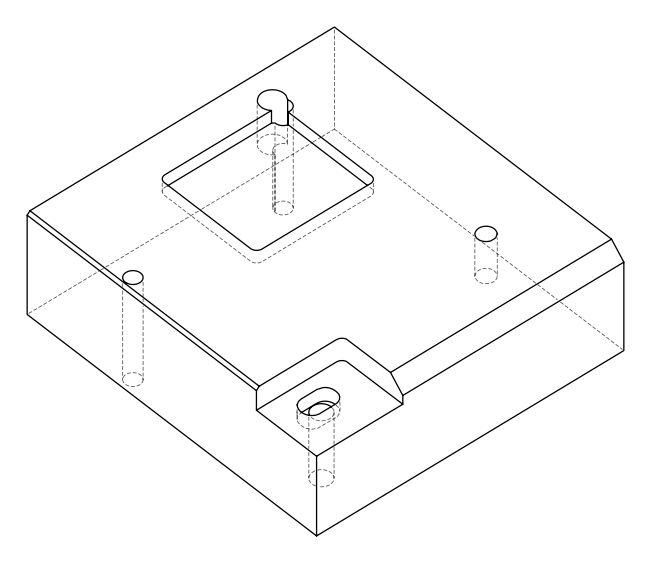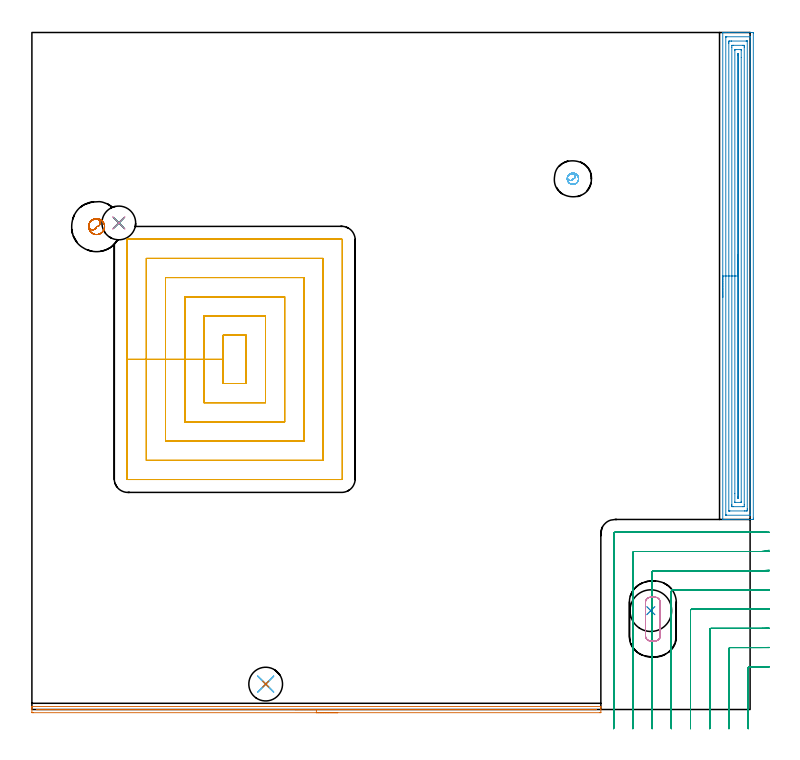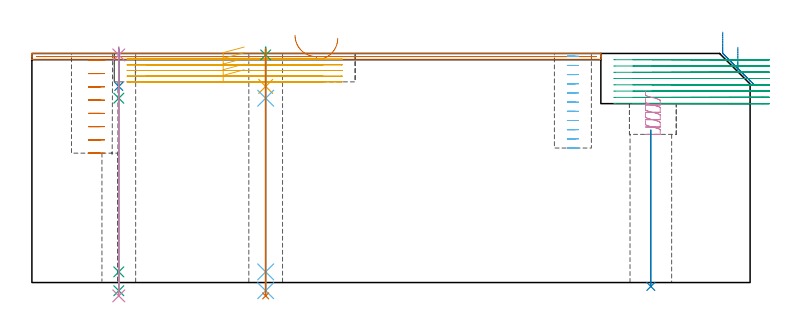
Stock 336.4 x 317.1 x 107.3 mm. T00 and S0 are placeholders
(PLAN: 16 operations, 12 tool changes, 51.8 min)
(1 AREA_MILL | FG_CHAMFER_SURFACE | UGT0205_001 | 4.4 min | 1130 mm3)
(2 AREA_MILL_1 | FG_CHAMFER_SURFACE_1 | UGT0205_001 | 11.12 min | 24048 mm3)
(3 MILL_CORNER_NOTCH_RECTANGULAR | CORNER_NOTCH_RECTANGULAR | NXT0201_011 | Follow Part, ap 3, ae 75% | 14.55 min | 145265 mm3)
(4 MILL_RECTANGULAR_POCKET | POCKET_RECTANGULAR_STRAIGHT | UGT0201_133 | Follow Part, ap 3.75, ae 75% | 1.03 min | 9975 mm3)
(5 MILL_RECTANGULAR_POCKET_1 | POCKET_RECTANGULAR_STRAIGHT_1 | NXT0201_011 | Follow Part, ap 3, ae 75% | 15.73 min | 186503 mm3)
(6 MILL_BLIND_HOLE_FROM_SOLID_MATERIAL | STEP1POCKET | NXT0201_011 | Spiral | 1.22 min | 10422 mm3)
(7 MILL_BLIND_HOLE_FROM_SOLID_MATERIAL_1 | STEP1POCKET_1 | NXT0201_012 | Spiral | 1.29 min | 20068 mm3)
(8 INDEXABLE_INSERT_DRILL_THROUGH_HOLE_FROM_SOLID | STEP1HOLE | NXT0302_010 | 0.3 min | 20700 mm3)
(9 SPOT_DRILL | STEP1HOLE_1 | NXT0321_9005460120000 | 0.03 min | 2 mm3)
(10 SPOT_DRILL_1 | STEP1HOLE_2 | NXT0321_9005460120000 | 0.03 min | 2 mm3)
(11 DRILL_BLIND_HOLE_INTO_CENTER | STEP1HOLE_1 | NXT0301_074 | 0.07 min | 1177 mm3)
(12 GUN_DRILL_THROUGH_HOLE | STEP1HOLE_1 | UGT0307_007 | 0.54 min | 7290 mm3)
(13 DRILL_TO_ENLARGE_THROUGH_HOLE | STEP1HOLE_1 | UGT0301_240 | 0.46 min | 12539 mm3)
(14 DRILL_BLIND_HOLE_INTO_CENTER_1 | STEP1HOLE_2 | NXT0301_074 | 0.07 min | 362 mm3)
(15 GUN_DRILL_THROUGH_HOLE_1 | STEP1HOLE_2 | UGT0307_007 | 0.54 min | 5741 mm3)
(16 DRILL_TO_ENLARGE_THROUGH_HOLE_1 | STEP1HOLE_2 | UGT0301_240 | 0.46 min | 9737 mm3)
(TOOL UGT0205_001 | Chamfer Mill 20 x 3 x 45 deg. | D20 FL50 Z2)
(TOOL NXT0201_011 | ENDMILL 12mm [2P460-1200-NA 1630] | D12 FL38 Z6)
(TOOL UGT0201_133 | Carbide End Mill 15.0 | D15 FL30 Z4)
(TOOL NXT0201_012 | ENDMILL 16mm [2P460-1600-NA 1630] | D16 FL38 Z6)
(TOOL NXT0302_010 | Index. Insert Drill 19.5mm [880-D1950L25-05] | D19.5 PA176 FL98 Z2)
(TOOL NXT0321_9005460120000 | NC Spot Drill, 142deg, 12mm, Carbide, Uncoated | D12 PA142 FL30 Z2)
(TOOL NXT0301_074 | Carbide Drill 10.3mm [860.1-1030-031A1-MM 2214] | D10.3 PA140 FL55 Z2)
(TOOL UGT0307_007 | Gun Drill 10 mm | D10 PA130 FL24 Z1)
(TOOL UGT0301_240 | Twist Drill 15.8 mm | D15.8 PA118 FL120 Z2)
(OP 1 AREA_MILL)
G17 G21 G94 G90
T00 M6
G54
G17 G0 G90 X143.25 Y-1.5 S1061 M3
G43 Z117.3 H0
Z114.4
G94 G1 X143.212 Z113.528 F250.
X143.098 Z112.664
X142.909 Z111.812
X142.647 Z110.98
X142.313 Z110.174
X141.91 Z109.4
X141.442 Z108.664
X140.91 Z107.972
X140.321 Z107.329
X139.678 Z106.74
X138.986 Z106.208
X138.25 Z105.74
X137.476 Z105.337
X136.67 Z105.003
X135.838 Z104.741
X134.986 Z104.552
X134.122 Z104.438
X133.25 Z104.4
X0.615
X0.45 Y-1.499 Z104.401
X0.002 Y-1.491 Z104.405
X0. Y-1.275 Z104.622
Y-0.05 Z105.845
Y0.622 Z106.522
Y0.976 Z106.876
X0.006 Y1.358 Z107.249
X0.01 Y1.397 Z107.288
X0.169 Y1.4 Z107.3
X266.331
X266.49 Y1.397 Z107.288
X266.494 Y1.358 Z107.249
X266.5 Y0.976 Z106.876
Y0.622 Z106.522
Y-0.05 Z105.845
Y-1.275 Z104.622
X266.498 Y-1.491 Z104.405
X266.05 Y-1.5 Z104.4
X133.25
Y-0.086 Z105.814
X3.331
X2.436 Y-0.085 Z105.815
X2.402 Y-0.082 Z105.818
X2.073 Y-0.05 Z105.85
X2.369 Y-0.017 Z105.883
X2.402 Y-0.016 Z105.884
X3.259 Y-0.014 Z105.886
X263.169
X264.064 Y-0.016 Z105.884
X264.098 Y-0.018 Z105.882
X264.427 Y-0.05 Z105.85
X264.131 Y-0.083 Z105.817
X264.098 Y-0.084 Z105.816
X263.241 Y-0.086 Z105.814
X133.25
X132.378 Z105.852
X131.514 Z105.966
X130.662 Z106.155
X129.83 Z106.417
X129.024 Z106.751
X128.25 Z107.154
X127.514 Z107.623
X126.822 Z108.154
X126.179 Z108.743
X125.59 Z109.386
X125.058 Z110.078
X124.59 Z110.814
X124.187 Z111.588
X123.853 Z112.394
X123.591 Z113.226
X123.402 Z114.078
X123.288 Z114.943
X123.25 Z115.814
G0 Z117.3
M5
M2
(OP 2 AREA_MILL_1)
G17 G21 G94 G90
T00 M6
G54
G17 G0 G90 X323.6 Y193.05 S1061 M3
G43 Z117.3 H0
G94 G1 Y193.088 Z116.428 F250.
Y193.202 Z115.563
Y193.391 Z114.712
Y193.653 Z113.88
Y193.987 Z113.074
Y194.39 Z112.3
Y194.858 Z111.564
Y195.39 Z110.872
Y195.979 Z110.229
Y196.622 Z109.639
Y197.314 Z109.108
Y198.05 Z108.64
Y198.824 Z108.237
Y199.63 Z107.903
Y200.462 Z107.641
Y201.314 Z107.452
Y202.178 Z107.338
Y203.05 Z107.3
Y316.931
X323.602 Y317.091 Z107.288
X323.625 Y317.1 Z107.266
X323.985 Z106.914
X324.323 Z106.576
X324.994 Z105.901
X326.215 Z104.682
X326.765 Z104.129
X337.391 Z93.506
X337.668 Y317.098 Z93.229
X337.892 Y317.09 Z93.006
X337.899 Y316.865 Z92.999
X337.9 Y89.616 Z93.
X337.897 Y89.232 Z93.002
X337.892 Y89.01 Z93.006
X337.667 Y89. Z93.231
X326.765 Z104.129
X326.215 Z104.682
X325.88 Z105.017
X325.329 Z105.567
X324.994 Z105.901
X324.323 Z106.576
X323.985 Z106.914
X323.625 Z107.266
X323.602 Y89.009 Z107.288
X323.6 Y89.169 Z107.3
Y203.05
X325.014 Z105.886
Y314.698
X325.016 Y314.916 Z105.884
X325.019 Y315.025 Z105.881
X325.021 Y315.075 Z105.879
X325.032 Y315.09 Z105.868
X325.083 Y315.092 Z105.817
X325.482 Y315.099 Z105.418
X336.108 Z94.792
X336.355 Y315.095 Z94.545
X336.465 Y315.09 Z94.435
X336.479 Y315.088 Z94.421
X336.481 Y315.07 Z94.419
X336.484 Y315.021 Z94.416
X336.485 Y314.92 Z94.415
X336.486 Y314.718 Z94.414
Y91.402
X336.484 Y91.184 Z94.416
X336.481 Y91.075 Z94.419
X336.479 Y91.025 Z94.421
X336.468 Y91.01 Z94.432
X336.417 Y91.008 Z94.483
X336.018 Y91.001 Z94.882
X325.392 Z105.508
X325.145 Y91.005 Z105.755
X325.035 Y91.01 Z105.865
X325.021 Y91.012 Z105.879
X325.019 Y91.03 Z105.881
X325.016 Y91.079 Z105.884
X325.015 Y91.18 Z105.885
X325.014 Y91.382 Z105.886
Y203.05
X326.428 Z104.472
X326.429 Y312.018 Z104.471
X326.43 Y312.357
X326.433 Y312.912 Z104.467
X326.435 Y313.072 Z104.465
X326.587 Y313.091 Z104.313
X326.765 Y313.095 Z104.135
X327.464 Y313.1 Z103.436
X327.651 Z103.249
X334.548 Z96.352
X334.735 Y313.098 Z96.165
X334.922 Y313.095 Z95.978
X335.045 Y313.09 Z95.855
X335.065 Y313.082 Z95.835
X335.067 Y313.065 Z95.833
X335.069 Y313.025 Z95.831
X335.071 Y312.912 Z95.829
Y94.082
X335.07 Y93.743 Z95.83
X335.066 Y93.188 Z95.834
X335.065 Y93.028 Z95.835
X334.913 Y93.009 Z95.987
X334.735 Y93.005 Z96.165
X334.036 Y93. Z96.864
X333.849 Z97.051
X326.952 Z103.948
X326.765 Y93.002 Z104.135
X326.578 Y93.005 Z104.322
X326.455 Y93.01 Z104.445
X326.434 Y93.018 Z104.466
X326.433 Y93.035 Z104.467
X326.43 Y93.075 Z104.47
X326.429 Y93.188 Z104.471
X326.428 Y203.05 Z104.472
X327.843 Z103.057
Y310.232
X327.844 Y310.93 Z103.056
X327.847 Y311.031 Z103.053
X327.849 Y311.084 Z103.051
X327.891 Y311.09 Z103.009
X328.106 Y311.095 Z102.794
X328.536 Y311.1 Z102.364
X328.561 Z102.339
X332.989 Z97.911
X333.401 Y311.097 Z97.499
X333.606 Y311.092 Z97.294
X333.651 Y311.089 Z97.249
X333.653 Y311.054 Z97.247
X333.655 Y310.993 Z97.245
X333.657 Y310.426 Z97.243
Y310.232
Y95.868
X333.656 Y95.17 Z97.244
X333.653 Y95.069 Z97.247
X333.651 Y95.016 Z97.249
X333.609 Y95.01 Z97.291
X333.394 Y95.005 Z97.506
X332.964 Y95. Z97.936
X332.939 Z97.961
X328.511 Z102.389
X328.099 Y95.003 Z102.801
X327.894 Y95.008 Z103.006
X327.849 Y95.011 Z103.051
X327.847 Y95.046 Z103.053
X327.845 Y95.107 Z103.055
X327.843 Y95.674 Z103.057
Y95.868
Y203.05
X329.257 Z101.643
Y308.611
X329.26 Y308.778 Z101.64
X329.266 Y309.09 Z101.634
X329.422 Y309.095 Z101.478
X329.659 Y309.099 Z101.241
X332.078 Y309.1 Z98.822
X332.171 Y309.098 Z98.729
X332.227 Y309.093 Z98.673
X332.236 Y309.09 Z98.664
X332.24 Y309.039 Z98.66
X332.242 Y308.944 Z98.658
X332.243 Y308.612 Z98.657
Y305.372
Y97.489
X332.24 Y97.322 Z98.66
X332.233 Y97.01 Z98.667
X332.078 Y97.005 Z98.822
X331.841 Y97.001 Z99.059
X329.422 Y97. Z101.478
X329.329 Y97.002 Z101.571
X329.273 Y97.007 Z101.627
X329.264 Y97.01 Z101.636
X329.26 Y97.061 Z101.64
X329.258 Y97.156 Z101.642
X329.257 Y101.109 Z101.643
Y203.05
X330.671 Z100.229
X330.672 Y306.659 Z100.228
X330.673 Y306.818 Z100.227
X330.676 Y307.01 Z100.224
X330.678 Y307.09 Z100.222
X330.761 Y307.095 Z100.139
X330.816 Y307.09 Z100.084
X330.822 Y307.033 Z100.078
X330.826 Y306.659 Z100.074
X330.828 Y306.292 Z100.072
X330.829 Y99.808 Z100.071
X330.827 Y99.441 Z100.073
X330.824 Y99.138 Z100.076
X330.822 Y99.034 Z100.078
X330.736 Y99.008 Z100.164
X330.684 Y99.01 Z100.216
X330.678 Y99.067 Z100.222
X330.673 Y99.441 Z100.227
X330.672 Y99.6 Z100.228
X330.671 Y203.05 Z100.229
Y203.922 Z100.267
Y204.787 Z100.381
Y205.638 Z100.57
Y206.47 Z100.832
Y207.276 Z101.166
Y208.05 Z101.569
Y208.786 Z102.037
Y209.478 Z102.568
Y210.121 Z103.158
Y210.71 Z103.801
Y211.242 Z104.493
Y211.71 Z105.229
Y212.113 Z106.003
Y212.447 Z106.809
Y212.709 Z107.641
Y212.898 Z108.492
Y213.012 Z109.357
Y213.05 Z110.229
G0 Z117.3
M5
M2
(OP 3 MILL_CORNER_NOTCH_RECTANGULAR)
G17 G21 G94 G90
T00 M6
G54
G17 G0 G90 X345.399 Y20.091 S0 M3
G43 Z117.3 H1
Z104.362
G94 G1 X342.4 Y20.019 F250.
G2 X340.872 Y20. R63. F500.
G1 X336.095
G3 X335.5 Y19.405 R0.6
G1 Y-6.
Y-9. F250.
G0 Z117.3
X345.399 Y29.106
Z104.362
G1 X342.4 Y29.022
G2 X340.872 Y29. R54. F500.
G1 X327.095
G3 X326.5 Y28.405 R0.6
G1 Y-6.
Y-9. F250.
G0 Z117.3
X345.398 Y38.128
Z104.362
G1 X342.4 Y38.026
G2 X340.872 Y38. R45. F500.
G1 X318.096
G3 X317.5 Y37.404 R0.6
G1 Y-6.
Y-9. F250.
G0 Z117.3
X345.397 Y47.16
Z104.362
G1 X342.4 Y47.032
G2 X340.872 Y47. R36. F500.
G1 X309.096
G3 X308.5 Y46.404 R0.6
G1 Y-6.
Y-9. F250.
G0 Z117.3
X345.395 Y56.213
Z104.362
G1 X342.4 Y56.043
G2 X340.872 Y56. R27. F500.
G1 X300.096
G3 X299.5 Y55.404 R0.6
G1 Y-6.
Y-9. F250.
G0 Z117.3
X345.389 Y65.32
Z104.362
G1 X342.4 Y65.065
G2 X340.872 Y65. R18. F500.
G1 X291.096
G3 X290.5 Y64.404 R0.6
G1 Y-6.
Y-9. F250.
G0 Z117.3
X345.356 Y74.64
Z104.362
G1 X342.4 Y74.131
G2 X340.872 Y74. R9. F500.
G1 X282.097
G3 X281.5 Y73.403 R0.6
G1 Y-6.
Y-9. F250.
G0 Z117.3
X343.872 Y83.
Z104.362
G1 X340.872
X273.097 F500.
G3 X272.5 Y82.403 R0.6
G1 Y-6.
Y-9. F250.
G0 Z117.3
X345.399 Y20.08
Z101.425
G1 X342.4 Y20.015
G2 X341.035 Y20. R63. F500.
G1 X336.095
G3 X335.5 Y19.405 R0.6
G1 Y-6.
Y-9. F250.
G0 Z117.3
X345.399 Y29.093
Z101.425
G1 X342.4 Y29.017
G2 X341.035 Y29. R54. F500.
G1 X327.095
G3 X326.5 Y28.405 R0.6
G1 Y-6.
Y-9. F250.
G0 Z117.3
X345.399 Y38.112
Z101.425
G1 X342.4 Y38.021
G2 X341.035 Y38. R45. F500.
G1 X318.096
G3 X317.5 Y37.404 R0.6
G1 Y-6.
Y-9. F250.
G0 Z117.3
X345.398 Y47.14
Z101.425
G1 X342.4 Y47.026
G2 X341.035 Y47. R36. F500.
G1 X309.096
G3 X308.5 Y46.404 R0.6
G1 Y-6.
Y-9. F250.
G0 Z117.3
X345.396 Y56.186
Z101.425
G1 X342.4 Y56.035
G2 X341.035 Y56. R27. F500.
G1 X300.096
G3 X299.5 Y55.404 R0.6
G1 Y-6.
Y-9. F250.
G0 Z117.3
X345.391 Y65.279
Z101.425
G1 X342.4 Y65.052
G2 X341.035 Y65. R18. F500.
G1 X291.096
G3 X290.5 Y64.404 R0.6
G1 Y-6.
Y-9. F250.
G0 Z117.3
X345.365 Y74.559
Z101.425
G1 X342.4 Y74.104
G2 X341.035 Y74. R9. F500.
G1 X282.097
G3 X281.5 Y73.403 R0.6
G1 Y-6.
Y-9. F250.
G0 Z117.3
X344.035 Y83.
Z101.425
G1 X341.035
X273.097 F500.
G3 X272.5 Y82.403 R0.6
G1 Y-6.
Y-9. F250.
G0 Z117.3
X345.4 Y20.003
Z98.487
G1 X342.4 Y20.
X342.345 F500.
X336.095
G3 X335.5 Y19.405 R0.6
G1 Y-6.
Y-9. F250.
G0 Z117.3
X345.4 Y29.003
Z98.487
G1 X342.4 Y29.
X342.345 F500.
X327.095
G3 X326.5 Y28.405 R0.6
G1 Y-6.
Y-9. F250.
G0 Z117.3
X345.4 Y38.004
Z98.487
G1 X342.4 Y38.
X342.345 F500.
X318.096
G3 X317.5 Y37.404 R0.6
G1 Y-6.
Y-9. F250.
G0 Z117.3
X345.4 Y47.005
Z98.487
G1 X342.4 Y47.
X342.345 F500.
X309.096
G3 X308.5 Y46.404 R0.6
G1 Y-6.
Y-9. F250.
G0 Z117.3
X345.4 Y56.006
Z98.487
G1 X342.4 Y56.
X342.345 F500.
X300.096
G3 X299.5 Y55.404 R0.6
G1 Y-6.
Y-9. F250.
G0 Z117.3
X345.4 Y65.009
Z98.487
G1 X342.4 Y65.
X342.345 F500.
X291.096
G3 X290.5 Y64.404 R0.6
G1 Y-6.
Y-9. F250.
G0 Z117.3
X345.4 Y74.019
Z98.487
G1 X342.4 Y74.
X342.345 F500.
X282.097
G3 X281.5 Y73.403 R0.6
G1 Y-6.
Y-9. F250.
G0 Z117.3
X345.345 Y83.
Z98.487
G1 X342.345
X273.097 F500.
G3 X272.5 Y82.403 R0.6
G1 Y-6.
Y-9. F250.
G0 Z117.3
X345.4 Y20.
Z95.55
G1 X342.4
X336.095 F500.
G3 X335.5 Y19.405 R0.6
G1 Y-6.
Y-9. F250.
G0 Z117.3
X345.4 Y29.
Z95.55
G1 X342.4
X327.095 F500.
G3 X326.5 Y28.405 R0.6
G1 Y-6.
Y-9. F250.
G0 Z117.3
X345.4 Y38.
Z95.55
G1 X342.4
X318.096 F500.
G3 X317.5 Y37.404 R0.6
G1 Y-6.
Y-9. F250.
G0 Z117.3
X345.4 Y47.
Z95.55
G1 X342.4
X309.096 F500.
G3 X308.5 Y46.404 R0.6
G1 Y-6.
Y-9. F250.
G0 Z117.3
X345.4 Y56.
Z95.55
G1 X342.4
X300.096 F500.
G3 X299.5 Y55.404 R0.6
G1 Y-6.
Y-9. F250.
G0 Z117.3
X345.4 Y65.
Z95.55
G1 X342.4
X291.096 F500.
G3 X290.5 Y64.404 R0.6
G1 Y-6.
Y-9. F250.
G0 Z117.3
X345.4 Y74.
Z95.55
G1 X342.4
X282.097 F500.
G3 X281.5 Y73.403 R0.6
G1 Y-6.
Y-9. F250.
G0 Z117.3
X345.4 Y83.
Z95.55
G1 X342.4
X273.097 F500.
G3 X272.5 Y82.403 R0.6
G1 Y-6.
Y-9. F250.
G0 Z117.3
X345.4 Y20.
Z92.612
G1 X342.4
X336.095 F500.
G3 X335.5 Y19.405 R0.6
G1 Y-6.
Y-9. F250.
G0 Z117.3
X345.4 Y29.
Z92.612
G1 X342.4
X327.095 F500.
G3 X326.5 Y28.405 R0.6
G1 Y-6.
Y-9. F250.
G0 Z117.3
X345.4 Y38.
Z92.612
G1 X342.4
X318.096 F500.
G3 X317.5 Y37.404 R0.6
G1 Y-6.
Y-9. F250.
G0 Z117.3
X345.4 Y47.
Z92.612
G1 X342.4
X309.096 F500.
G3 X308.5 Y46.404 R0.6
G1 Y-6.
Y-9. F250.
G0 Z117.3
X345.4 Y56.
Z92.612
G1 X342.4
X300.096 F500.
G3 X299.5 Y55.404 R0.6
G1 Y-6.
Y-9. F250.
G0 Z117.3
X345.4 Y65.
Z92.612
G1 X342.4
X291.096 F500.
G3 X290.5 Y64.404 R0.6
G1 Y-6.
Y-9. F250.
G0 Z117.3
X345.4 Y74.
Z92.612
G1 X342.4
X282.097 F500.
G3 X281.5 Y73.403 R0.6
G1 Y-6.
Y-9. F250.
G0 Z117.3
X345.4 Y83.
Z92.612
G1 X342.4
X273.097 F500.
G3 X272.5 Y82.403 R0.6
G1 Y-6.
Y-9. F250.
G0 Z117.3
X345.4 Y20.
Z89.675
G1 X342.4
X336.095 F500.
G3 X335.5 Y19.405 R0.6
G1 Y-6.
Y-9. F250.
G0 Z117.3
X345.4 Y29.
Z89.675
G1 X342.4
X327.095 F500.
G3 X326.5 Y28.405 R0.6
G1 Y-6.
Y-9. F250.
G0 Z117.3
X345.4 Y38.
Z89.675
G1 X342.4
X318.096 F500.
G3 X317.5 Y37.404 R0.6
G1 Y-6.
Y-9. F250.
G0 Z117.3
X345.4 Y47.
Z89.675
G1 X342.4
X309.096 F500.
G3 X308.5 Y46.404 R0.6
G1 Y-6.
Y-9. F250.
G0 Z117.3
X345.4 Y56.
Z89.675
G1 X342.4
X300.096 F500.
G3 X299.5 Y55.404 R0.6
G1 Y-6.
Y-9. F250.
G0 Z117.3
X345.4 Y65.
Z89.675
G1 X342.4
X291.096 F500.
G3 X290.5 Y64.404 R0.6
G1 Y-6.
Y-9. F250.
G0 Z117.3
X345.4 Y74.
Z89.675
G1 X342.4
X282.097 F500.
G3 X281.5 Y73.403 R0.6
G1 Y-6.
Y-9. F250.
G0 Z117.3
X345.4 Y83.
Z89.675
G1 X342.4
X273.097 F500.
G3 X272.5 Y82.403 R0.6
G1 Y-6.
Y-9. F250.
G0 Z117.3
X345.4 Y20.
Z86.737
G1 X342.4
X336.095 F500.
G3 X335.5 Y19.405 R0.6
G1 Y-6.
Y-9. F250.
G0 Z117.3
X345.4 Y29.
Z86.737
G1 X342.4
X327.095 F500.
G3 X326.5 Y28.405 R0.6
G1 Y-6.
Y-9. F250.
G0 Z117.3
X345.4 Y38.
Z86.737
G1 X342.4
X318.096 F500.
G3 X317.5 Y37.404 R0.6
G1 Y-6.
Y-9. F250.
G0 Z117.3
X345.4 Y47.
Z86.737
G1 X342.4
X309.096 F500.
G3 X308.5 Y46.404 R0.6
G1 Y-6.
Y-9. F250.
G0 Z117.3
X345.4 Y56.
Z86.737
G1 X342.4
X300.096 F500.
G3 X299.5 Y55.404 R0.6
G1 Y-6.
Y-9. F250.
G0 Z117.3
X345.4 Y65.
Z86.737
G1 X342.4
X291.096 F500.
G3 X290.5 Y64.404 R0.6
G1 Y-6.
Y-9. F250.
G0 Z117.3
X345.4 Y74.
Z86.737
G1 X342.4
X282.097 F500.
G3 X281.5 Y73.403 R0.6
G1 Y-6.
Y-9. F250.
G0 Z117.3
X345.4 Y83.
Z86.737
G1 X342.4
X273.097 F500.
G3 X272.5 Y82.403 R0.6
G1 Y-6.
Y-9. F250.
G0 Z117.3
X345.4 Y20.
Z83.8
G1 X342.4
X336.095 F500.
G3 X335.5 Y19.405 R0.6
G1 Y-6.
Y-9. F250.
G0 Z117.3
X345.4 Y29.
Z83.8
G1 X342.4
X327.095 F500.
G3 X326.5 Y28.405 R0.6
G1 Y-6.
Y-9. F250.
G0 Z117.3
X345.4 Y38.
Z83.8
G1 X342.4
X318.096 F500.
G3 X317.5 Y37.404 R0.6
G1 Y-6.
Y-9. F250.
G0 Z117.3
X345.4 Y47.
Z83.8
G1 X342.4
X309.096 F500.
G3 X308.5 Y46.404 R0.6
G1 Y-6.
Y-9. F250.
G0 Z117.3
X345.4 Y56.
Z83.8
G1 X342.4
X300.096 F500.
G3 X299.5 Y55.404 R0.6
G1 Y-6.
Y-9. F250.
G0 Z117.3
X345.4 Y65.
Z83.8
G1 X342.4
X291.096 F500.
G3 X290.5 Y64.404 R0.6
G1 Y-6.
Y-9. F250.
G0 Z117.3
X345.4 Y74.
Z83.8
G1 X342.4
X282.097 F500.
G3 X281.5 Y73.403 R0.6
G1 Y-6.
Y-9. F250.
G0 Z117.3
X345.4 Y83.
Z83.8
G1 X342.4
X273.097 F500.
G3 X272.5 Y82.403 R0.6
G1 Y-6.
Y-9. F250.
G0 Z117.3
M5
M2
(OP 4 MILL_RECTANGULAR_POCKET)
G17 G21 G94 G90
T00 M6
G54
G17 G0 G90 X287.4 Y41.059 S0 M3
G43 Z117.3 H0
Z89.627
G94 G1 Y34.5 Z87.87 F250.
Y34.345 Z87.828
X287.467 Y33.917 Z87.712
X287.609 Y33.508 Z87.596
X287.822 Y33.132 Z87.48
X288.099 Y32.799 Z87.364
X288.432 Y32.522 Z87.248
X288.808 Y32.309 Z87.132
X289.217 Y32.167 Z87.016
X289.645 Y32.1 Z86.9
X292.055 Z86.255
X292.483 Y32.167 Z86.139
X292.892 Y32.309 Z86.023
X293.268 Y32.522 Z85.907
X293.601 Y32.799 Z85.791
X293.878 Y33.132 Z85.675
X294.091 Y33.508 Z85.559
X294.233 Y33.917 Z85.443
X294.3 Y34.345 Z85.327
Y34.5 Z85.285
Y42.35 Z83.182
Y50.2 F500.
G3 X291.9 Y52.6 R2.4
G1 X289.8
G3 X287.4 Y50.2 R2.4
G1 Y34.5
G3 X289.8 Y32.1 R2.4
G1 X291.9
G3 X294.3 Y34.5 R2.4
G1 Y42.35
Y43.35
G0 X287.4 Y41.059 Z86.182
G1 Y34.5 Z84.424 F250.
Y34.345 Z84.383
X287.467 Y33.917 Z84.267
X287.609 Y33.508 Z84.151
X287.822 Y33.132 Z84.035
X288.099 Y32.799 Z83.919
X288.432 Y32.522 Z83.803
X288.808 Y32.309 Z83.687
X289.217 Y32.167 Z83.571
X289.645 Y32.1 Z83.455
X292.055 Z82.809
X292.483 Y32.167 Z82.693
X292.892 Y32.309 Z82.577
X293.268 Y32.522 Z82.461
X293.601 Y32.799 Z82.345
X293.878 Y33.132 Z82.229
X294.091 Y33.508 Z82.113
X294.233 Y33.917 Z81.997
X294.3 Y34.345 Z81.881
Y34.5 Z81.84
Y42.35 Z79.736
Y50.2 F500.
G3 X291.9 Y52.6 R2.4
G1 X289.8
G3 X287.4 Y50.2 R2.4
G1 Y34.5
G3 X289.8 Y32.1 R2.4
G1 X291.9
G3 X294.3 Y34.5 R2.4
G1 Y42.35
Y43.35
G0 X287.4 Y41.059 Z82.736
G1 Y34.5 Z80.979 F250.
Y34.345 Z80.937
X287.467 Y33.917 Z80.821
X287.609 Y33.508 Z80.705
X287.822 Y33.132 Z80.589
X288.099 Y32.799 Z80.473
X288.432 Y32.522 Z80.357
X288.808 Y32.309 Z80.241
X289.217 Y32.167 Z80.125
X289.645 Y32.1 Z80.009
X292.055 Z79.364
X292.483 Y32.167 Z79.248
X292.892 Y32.309 Z79.132
X293.268 Y32.522 Z79.016
X293.601 Y32.799 Z78.9
X293.878 Y33.132 Z78.784
X294.091 Y33.508 Z78.668
X294.233 Y33.917 Z78.552
X294.3 Y34.345 Z78.436
Y34.5 Z78.394
Y42.35 Z76.291
Y50.2 F500.
G3 X291.9 Y52.6 R2.4
G1 X289.8
G3 X287.4 Y50.2 R2.4
G1 Y34.5
G3 X289.8 Y32.1 R2.4
G1 X291.9
G3 X294.3 Y34.5 R2.4
G1 Y42.35
Y43.35
G0 X287.4 Y41.059 Z79.291
G1 Y34.5 Z77.533 F250.
Y34.345 Z77.492
X287.467 Y33.917 Z77.376
X287.609 Y33.508 Z77.26
X287.822 Y33.132 Z77.144
X288.099 Y32.799 Z77.028
X288.432 Y32.522 Z76.912
X288.808 Y32.309 Z76.796
X289.217 Y32.167 Z76.68
X289.645 Y32.1 Z76.564
X292.055 Z75.918
X292.483 Y32.167 Z75.802
X292.892 Y32.309 Z75.686
X293.268 Y32.522 Z75.57
X293.601 Y32.799 Z75.454
X293.878 Y33.132 Z75.338
X294.091 Y33.508 Z75.222
X294.233 Y33.917 Z75.106
X294.3 Y34.345 Z74.99
Y34.5 Z74.949
Y42.35 Z72.845
Y50.2 F500.
G3 X291.9 Y52.6 R2.4
G1 X289.8
G3 X287.4 Y50.2 R2.4
G1 Y34.5
G3 X289.8 Y32.1 R2.4
G1 X291.9
G3 X294.3 Y34.5 R2.4
G1 Y42.35
Y43.35
G0 X287.4 Y41.059 Z75.845
G1 Y34.5 Z74.088 F250.
Y34.345 Z74.046
X287.467 Y33.917 Z73.93
X287.609 Y33.508 Z73.814
X287.822 Y33.132 Z73.698
X288.099 Y32.799 Z73.582
X288.432 Y32.522 Z73.467
X288.808 Y32.309 Z73.351
X289.217 Y32.167 Z73.235
X289.645 Y32.1 Z73.119
X292.055 Z72.473
X292.483 Y32.167 Z72.357
X292.892 Y32.309 Z72.241
X293.268 Y32.522 Z72.125
X293.601 Y32.799 Z72.009
X293.878 Y33.132 Z71.893
X294.091 Y33.508 Z71.777
X294.233 Y33.917 Z71.661
X294.3 Y34.345 Z71.545
Y34.5 Z71.503
Y42.35 Z69.4
Y50.2 F500.
G3 X291.9 Y52.6 R2.4
G1 X289.8
G3 X287.4 Y50.2 R2.4
G1 Y34.5
G3 X289.8 Y32.1 R2.4
G1 X291.9
G3 X294.3 Y34.5 R2.4
G1 Y42.35
Y43.35
G0 Z117.3
M5
M2
(OP 5 MILL_RECTANGULAR_POCKET_1)
G17 G21 G94 G90
T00 M6
G54
G17 G0 G90 X99.423 Y175.3 S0 M3
G43 Z117.3 H1
Z110.3
G94 G1 X89.6 Z107.668 F250.
Y164. Z104.64
Y152.7 F500.
X100.4
Y175.3
X89.6
Y164.
X80.6
Y143.7
X109.4
Y184.3
X80.6
Y164.
X71.6
Y134.7
X118.4
Y193.3
X71.6
Y164.
X62.6
Y125.7
X127.4
Y202.3
X62.6
Y164.
X53.6
Y116.7
X136.4
Y211.3
X53.6
Y164.
X44.6
Y108.
G3 X44.9 Y107.7 R0.3
G1 X145.1
G3 X145.4 Y108. R0.3
G1 Y220.
G3 X145.1 Y220.3 R0.3
G1 X44.6
Y164.
Y163.
G0 X99.423 Y175.3 Z107.64
G1 X89.6 Z105.008 F250.
Y164. Z101.98
Y152.7 F500.
X100.4
Y175.3
X89.6
Y164.
X80.6
Y143.7
X109.4
Y184.3
X80.6
Y164.
X71.6
Y134.7
X118.4
Y193.3
X71.6
Y164.
X62.6
Y125.7
X127.4
Y202.3
X62.6
Y164.
X53.6
Y116.7
X136.4
Y211.3
X53.6
Y164.
X44.6
Y108.
G3 X44.9 Y107.7 R0.3
G1 X145.1
G3 X145.4 Y108. R0.3
G1 Y220.
G3 X145.1 Y220.3 R0.3
G1 X44.6
Y164.
Y163.
G0 X99.423 Y175.3 Z104.98
G1 X89.6 Z102.348 F250.
Y164. Z99.32
Y152.7 F500.
X100.4
Y175.3
X89.6
Y164.
X80.6
Y143.7
X109.4
Y184.3
X80.6
Y164.
X71.6
Y134.7
X118.4
Y193.3
X71.6
Y164.
X62.6
Y125.7
X127.4
Y202.3
X62.6
Y164.
X53.6
Y116.7
X136.4
Y211.3
X53.6
Y164.
X44.6
Y108.
G3 X44.9 Y107.7 R0.3
G1 X145.1
G3 X145.4 Y108. R0.3
G1 Y220.
G3 X145.1 Y220.3 R0.3
G1 X44.6
Y164.
Y163.
G0 X99.423 Y175.3 Z102.32
G1 X89.6 Z99.688 F250.
Y164. Z96.66
Y152.7 F500.
X100.4
Y175.3
X89.6
Y164.
X80.6
Y143.7
X109.4
Y184.3
X80.6
Y164.
X71.6
Y134.7
X118.4
Y193.3
X71.6
Y164.
X62.6
Y125.7
X127.4
Y202.3
X62.6
Y164.
X53.6
Y116.7
X136.4
Y211.3
X53.6
Y164.
X44.6
Y108.
G3 X44.9 Y107.7 R0.3
G1 X145.1
G3 X145.4 Y108. R0.3
G1 Y220.
G3 X145.1 Y220.3 R0.3
G1 X44.6
Y164.
Y163.
G0 X99.423 Y175.3 Z99.66
G1 X89.6 Z97.028 F250.
Y164. Z94.
Y152.7 F500.
X100.4
Y175.3
X89.6
Y164.
X80.6
Y143.7
X109.4
Y184.3
X80.6
Y164.
X71.6
Y134.7
X118.4
Y193.3
X71.6
Y164.
X62.6
Y125.7
X127.4
Y202.3
X62.6
Y164.
X53.6
Y116.7
X136.4
Y211.3
X53.6
Y164.
X44.6
Y108.
G3 X44.9 Y107.7 R0.3
G1 X145.1
G3 X145.4 Y108. R0.3
G1 Y220.
G3 X145.1 Y220.3 R0.3
G1 X44.6
Y164.
Y163.
G0 Z117.3
M5
M2
(OP 6 MILL_BLIND_HOLE_FROM_SOLID_MATERIAL)
G17 G21 G94 G90
T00 M6
G54
G17 G0 G90 X253.4 Y248.6 S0 M3
G43 Z117.3 H1
Z106.
G94 G3 X253.814 Y250.836 R1.156 F250.
X250.926 Y249.55 R2.236
X252.45 Y246.126 R2.65
X250.926 Y249.55 R-2.65
X251.688 Y247.838 R1.325
X253.4 Y248.6 R1.325
G0 Z101.7
G3 X253.814 Y250.836 R1.156
X250.926 Y249.55 R2.236
X252.45 Y246.126 R2.65
X250.926 Y249.55 R-2.65
X251.688 Y247.838 R1.325
X253.4 Y248.6 R1.325
G0 Z97.4
G3 X253.814 Y250.836 R1.156
X250.926 Y249.55 R2.236
X252.45 Y246.126 R2.65
X250.926 Y249.55 R-2.65
X251.688 Y247.838 R1.325
X253.4 Y248.6 R1.325
G0 Z93.1
G3 X253.814 Y250.836 R1.156
X250.926 Y249.55 R2.236
X252.45 Y246.126 R2.65
X250.926 Y249.55 R-2.65
X251.688 Y247.838 R1.325
X253.4 Y248.6 R1.325
G0 Z88.8
G3 X253.814 Y250.836 R1.156
X250.926 Y249.55 R2.236
X252.45 Y246.126 R2.65
X250.926 Y249.55 R-2.65
X251.688 Y247.838 R1.325
X253.4 Y248.6 R1.325
G0 Z84.5
G3 X253.814 Y250.836 R1.156
X250.926 Y249.55 R2.236
X252.45 Y246.126 R2.65
X250.926 Y249.55 R-2.65
X251.688 Y247.838 R1.325
X253.4 Y248.6 R1.325
G0 Z80.2
G3 X253.814 Y250.836 R1.156
X250.926 Y249.55 R2.236
X252.45 Y246.126 R2.65
X250.926 Y249.55 R-2.65
X251.688 Y247.838 R1.325
X253.4 Y248.6 R1.325
G0 Z75.9
G3 X253.814 Y250.836 R1.156
X250.926 Y249.55 R2.236
X252.45 Y246.126 R2.65
X250.926 Y249.55 R-2.65
X251.688 Y247.838 R1.325
X253.4 Y248.6 R1.325
G0 Z71.6
G3 X253.814 Y250.836 R1.156
X250.926 Y249.55 R2.236
X252.45 Y246.126 R2.65
X250.926 Y249.55 R-2.65
X251.688 Y247.838 R1.325
X253.4 Y248.6 R1.325
G0 Z67.3
G3 X253.814 Y250.836 R1.156
X250.926 Y249.55 R2.236
X252.45 Y246.126 R2.65
X250.926 Y249.55 R-2.65
X251.688 Y247.838 R1.325
X253.4 Y248.6 R1.325
G0 Z63.
G3 X253.814 Y250.836 R1.156
X250.926 Y249.55 R2.236
X252.45 Y246.126 R2.65
X250.926 Y249.55 R-2.65
X251.688 Y247.838 R1.325
X253.4 Y248.6 R1.325
G0 Z117.3
M5
M2
(OP 7 MILL_BLIND_HOLE_FROM_SOLID_MATERIAL_1)
G17 G21 G94 G90
T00 M6
G54
G17 G0 G90 X30.3 Y226.2 S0 M3
G43 Z117.3 H1
Z104.088
G94 G3 X30.636 Y229.614 R1.723 F250.
X26.622 Y226.932 R3.414
X29.568 Y222.522 R3.75
X26.622 Y226.932 R-3.75
X28.095 Y224.727 R1.875
X30.3 Y226.2 R1.875
G0 Z97.875
G3 X30.636 Y229.614 R1.723
X26.622 Y226.932 R3.414
X29.568 Y222.522 R3.75
X26.622 Y226.932 R-3.75
X28.095 Y224.727 R1.875
X30.3 Y226.2 R1.875
G0 Z91.663
G3 X30.636 Y229.614 R1.723
X26.622 Y226.932 R3.414
X29.568 Y222.522 R3.75
X26.622 Y226.932 R-3.75
X28.095 Y224.727 R1.875
X30.3 Y226.2 R1.875
G0 Z85.45
G3 X30.636 Y229.614 R1.723
X26.622 Y226.932 R3.414
X29.568 Y222.522 R3.75
X26.622 Y226.932 R-3.75
X28.095 Y224.727 R1.875
X30.3 Y226.2 R1.875
G0 Z79.238
G3 X30.636 Y229.614 R1.723
X26.622 Y226.932 R3.414
X29.568 Y222.522 R3.75
X26.622 Y226.932 R-3.75
X28.095 Y224.727 R1.875
X30.3 Y226.2 R1.875
G0 Z73.025
G3 X30.636 Y229.614 R1.723
X26.622 Y226.932 R3.414
X29.568 Y222.522 R3.75
X26.622 Y226.932 R-3.75
X28.095 Y224.727 R1.875
X30.3 Y226.2 R1.875
G0 Z66.813
G3 X30.636 Y229.614 R1.723
X26.622 Y226.932 R3.414
X29.568 Y222.522 R3.75
X26.622 Y226.932 R-3.75
X28.095 Y224.727 R1.875
X30.3 Y226.2 R1.875
G0 Z60.6
G3 X30.636 Y229.614 R1.723
X26.622 Y226.932 R3.414
X29.568 Y222.522 R3.75
X26.622 Y226.932 R-3.75
X28.095 Y224.727 R1.875
X30.3 Y226.2 R1.875
G0 Z117.3
M5
M2
(OP 8 INDEXABLE_INSERT_DRILL_THROUGH_HOLE_FROM_SOLID)
G17 G21 G94 G90
T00 M6
G54
G17 G0 G90 X289.9 Y46.3 S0 M3
G43 Z117.3 H1
G94 G81 G98 Z-1.84 F250. R71.4
G80
M5
M2
(OP 9 SPOT_DRILL)
G17 G21 G94 G90
T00 M6
G54
G17 G0 G90 X109.5 Y11.9 S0 M3
G43 Z117.3 H0
G94 G81 G98 Z106.62 F250. R110.3
G80
M5
M2
(OP 10 SPOT_DRILL_1)
G17 G21 G94 G90
T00 M6
G54
G17 G0 G90 X40.7 Y227.9 S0 M3
G43 Z117.3 H0
G94 G81 G98 Z106.611 F250. R110.3
G80
M5
M2
(OP 11 DRILL_BLIND_HOLE_INTO_CENTER)
G17 G21 G94 G90
T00 M6
G54
G17 G0 G90 X109.5 Y11.9 S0 M3
G43 Z117.3 H1
G94 G81 G98 Z91.85 F250. R109.3
G80
M5
M2
(OP 12 GUN_DRILL_THROUGH_HOLE)
G17 G21 G94 G90
T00 M6
G54
G17 G0 G90 X109.5 Y11.9 M8
G43 Z117.3 H0
Z103.742
S716 M3
G94 G1 Z86.338 F125. M26
G4 X.084
Z5. F250.
G4 X.084
Z-3.832 F125.
G4 X.084
M5
M9
G0 Z103.742
Z117.3
M2
(OP 13 DRILL_TO_ENLARGE_THROUGH_HOLE)
G17 G21 G94 G90
T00 M6
G54
G17 G0 G90 X109.5 Y11.9 S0 M3
G43 Z117.3 H0
G94 G73 G98 Z-6.247 F250. Q14.193 R109.3
G80
M5
M2
(OP 14 DRILL_BLIND_HOLE_INTO_CENTER_1)
G17 G21 G94 G90
T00 M6
G54
G17 G0 G90 X40.7 Y227.9 S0 M3
G43 Z117.3 H1
G94 G81 G98 Z91.85 F250. R109.3
G80
M5
M2
(OP 15 GUN_DRILL_THROUGH_HOLE_1)
G17 G21 G94 G90
T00 M6
G54
G17 G0 G90 X40.7 Y227.9 M8
G43 Z117.3 H0
Z103.87
S716 M3
G94 G1 Z86.338 F125. M26
G4 X.084
Z5. F250.
G4 X.084
Z-3.832 F125.
G4 X.084
M5
M9
G0 Z103.87
Z117.3
M2
(OP 16 DRILL_TO_ENLARGE_THROUGH_HOLE_1)
G17 G21 G94 G90
T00 M6
G54
G17 G0 G90 X40.7 Y227.9 S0 M3
G43 Z117.3 H0
G94 G73 G98 Z-6.247 F250. Q14.193 R109.3
G80
M5
M2
